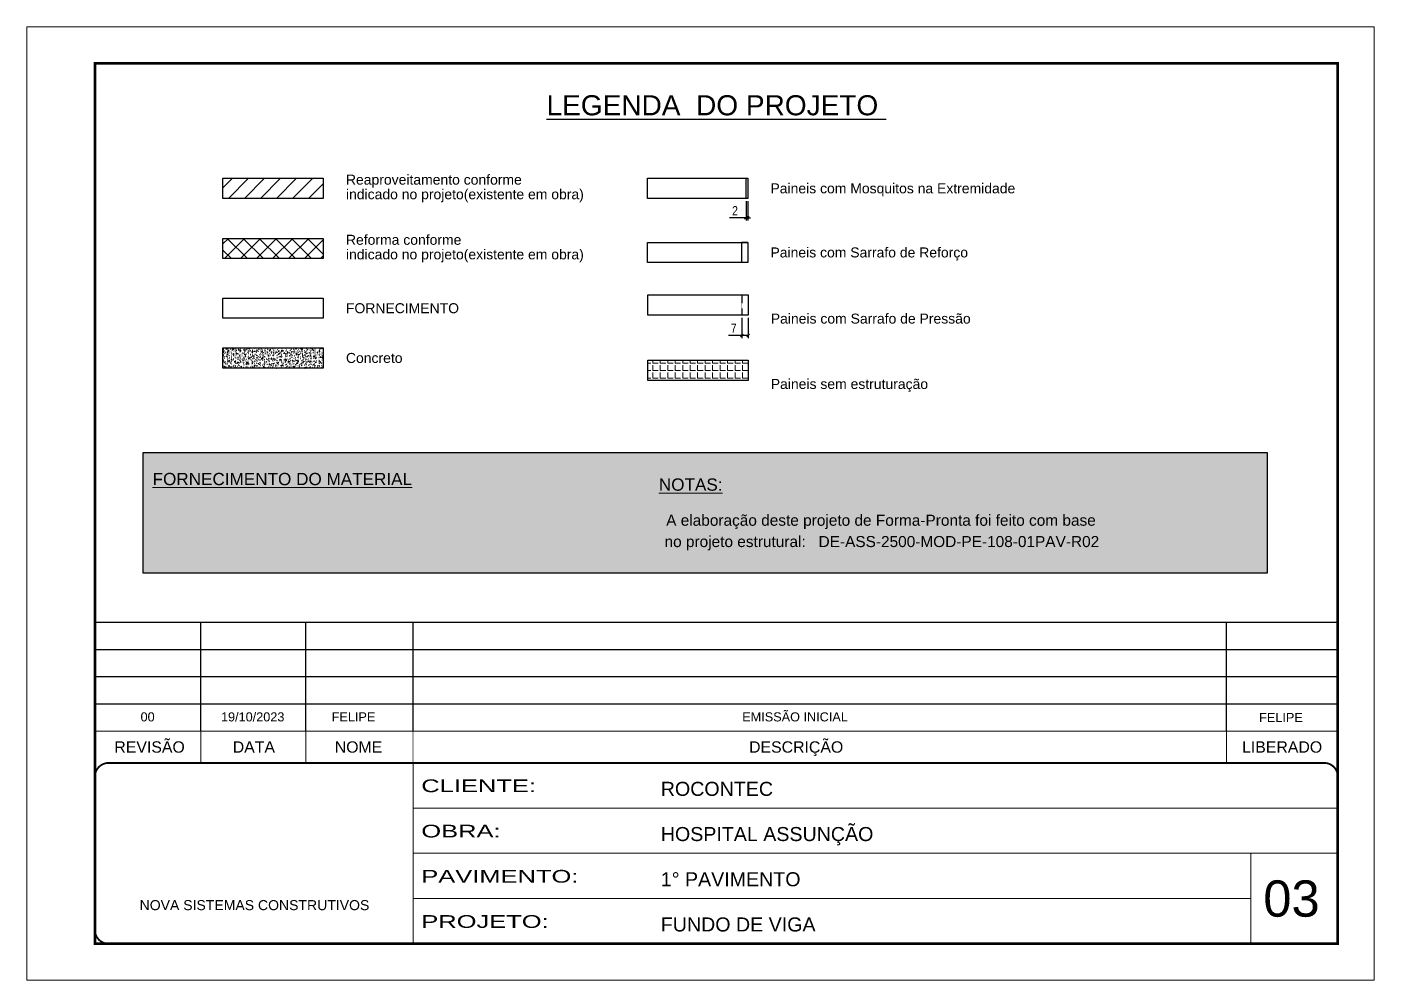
# Model space of a CAD drawing. Extents: x 3090 to 9343, y 762 to 5258.
# Drawn here: x 6260 to 7745, y 4208 to 5258 of the extents above; entities that cross this region are included whole.
import ezdxf
from ezdxf.enums import TextEntityAlignment as Align

# ---------------------------------------------------------------- set-up
doc = ezdxf.new("R2010")
doc.units = 0
for name, pattern in [('CONTINUO', [0]), ('DASHED', [0.75, 0.5, -0.25]), ('HIDDEN', [0.375, 0.25, -0.125])]:
    doc.linetypes.add(name, pattern=pattern)
for name, color, linetype, lineweight in [('CARIMBO', 255, 'Continuous', 9), ('Folhas', 255, 'Continuous', 9), ('Hachura', 251, 'Continuous', 9), ('REAPROVEITAMENTO', 251, 'Continuous', 9), ('SARRAFO DE PRESSAO', 251, 'DASHED', 9)]:
    doc.layers.add(name, color=color, linetype=linetype, lineweight=lineweight)
for name, color, linetype in [('COTA', 241, 'Continuous'), ('Painéis', 200, 'Continuous'), ('SARR_2.2x7', 40, 'Continuous')]:
    doc.layers.add(name, color=color, linetype=linetype)
doc.layers.add('Demarcação 2', color=7, linetype='Continuous', lineweight=9, true_color=0xe0e0e0)
doc.styles.add('ARIAL', font='arial.ttf')
doc.styles.add('COTA TECNICA', font='techl___.ttf', dxfattribs={"height": 10})
doc.styles.add('Tecnologia', font='')
doc.styles.get('Tecnologia').set_extended_font_data('Forgotten Futurist')
doc.dimstyles.new('PAINEL', dxfattribs={"dimtxt": 10, "dimasz": 3, "dimexe": 3, "dimexo": 3, "dimgap": 3, "dimtad": 1, "dimdec": 1, "dimzin": 12, "dimdsep": 46, "dimtxsty": 'COTA TECNICA', "dimblk1": 'OBLIQUE', "dimblk2": 'OBLIQUE', "dimsah": 1, "dimcen": 0.9, "dimclrd": 4, "dimclre": 4, "dimclrt": 240, "dimadec": 1, "dimazin": 3, "dimtfac": 1, "dimtdec": 1, "dimtmove": 0, "dimatfit": 3, "dimfxl": 1, "dimtolj": 1, "dimtzin": 12, "dimarcsym": 0})

# ---------------------------------------------------------------- blocks, each defined once
blk = doc.blocks.new('9999999999')
at = {"color": 30, "linetype": 'CONTINUO'}
for p, q in [((98564.6, 34230.2), (98564.6, 34429.4)), ((98564.6, 34379.6), (99584, 34379.6)), ((98564.6, 34329.8), (99488, 34329.8)), ((99584, 34329.8), (99488, 34329.8)), ((99488, 34329.8), (99488, 34230.2)), ((98564.6, 34280), (99488, 34280))]:
    blk.add_line(p, q, dxfattribs=at)
at = {"color": 30, "linetype": 'CONTINUO', "const_width": 2}
blk.add_lwpolyline([(99584, 34230.2), (99584, 34414.4, 0.414214), (99569, 34429.4), (98229, 34429.4, 0.414214), (98214, 34414.4), (98214, 34245.2, 0.414214), (98229, 34230.2), (99584, 34230.2)], format="xyb", dxfattribs=at)
at = {"layer": 'Folhas'}
blk.add_lwpolyline([(98139, 34190.2), (99624, 34190.2), (99624, 35240.2), (98139, 35240.2)], close=True, dxfattribs=at)
at = {"layer": 'Folhas', "color": 30, "const_width": 3}
blk.add_lwpolyline([(98214, 34230.2), (99584, 34230.2), (99584, 35200.2), (98214, 35200.2)], close=True, dxfattribs=at)
at = {"color": 7, "linetype": 'Continuous', "ltscale": 5, "style": 'ARIAL'}
for s, height, p in [('ROCONTEC', 15.48, (98837.7, 34393.1)), ('HOSPITAL ASSUNÇÃO', 15.483, (98837.7, 34343.3)), ('1° PAVIMENTO', 15.483, (98837.7, 34293.5)), ('NOVA SISTEMAS CONSTRUTIVOS', 11.059, (98263.2, 34267.2)), ('FUNDO DE VIGA', 15.483, (98837.7, 34243.7))]:
    blk.add_text(s, height=height, dxfattribs=at).set_placement(p)
at = {"layer": 'Folhas', "color": 7, "style": 'Tecnologia', "width": 1.5}
for s, p in [('CLIENTE:', (98573.7, 34397.2)), ('OBRA:', (98573.7, 34347.3)), ('PAVIMENTO:', (98573.7, 34297.5)), ('PROJETO:', (98573.7, 34247.7))]:
    blk.add_text(s, height=14, dxfattribs=at).set_placement(p)
blk = doc.blocks.new('_Oblique')
at = {"color": 0, "linetype": 'ByBlock', "lineweight": -2}
blk.add_line((-0.5, -0.5), (0.5, 0.5), dxfattribs=at)
blk = doc.blocks.new('*D5')
at = {"layer": 'COTA', "color": 4, "lineweight": -2, "transparency": 16777216}
for p, q in [((7052.6, 5065.7), (7052.6, 5044.3)), ((7054.6, 5065.7), (7054.6, 5044.3)), ((7052.6, 5047.3), (7034.5, 5047.3)), ((7054.6, 5047.3), (7052.6, 5047.3)), ((7054.6, 5047.3), (7057.6, 5047.3))]:
    blk.add_line(p, q, dxfattribs=at)
at = {"layer": 'Defpoints', "color": 0, "transparency": 16777216}
for p in [(7052.6, 5068.7), (7054.6, 5068.7), (7052.6, 5047.3)]:
    blk.add_point(p, dxfattribs=at)
at = {"layer": 'COTA', "color": 4, "lineweight": -2, "transparency": 16777216, "xscale": 3, "yscale": 3, "zscale": 3}
blk.add_blockref('_Oblique', (7052.6, 5047.3), dxfattribs=at)
at = {"layer": 'COTA', "color": 4, "lineweight": -2, "transparency": 16777216, "xscale": 3, "yscale": 3, "zscale": 3, "rotation": 180}
blk.add_blockref('_Oblique', (7054.6, 5047.3), dxfattribs=at)
at = {"layer": 'COTA', "color": 240, "transparency": 16777216, "insert": (7040.5, 5055.3), "char_height": 10, "attachment_point": 5, "style": 'COTA TECNICA'}
blk.add_mtext('\\A1;2', dxfattribs=at)
blk = doc.blocks.new('*D6')
at = {"layer": 'COTA', "color": 4, "lineweight": -2, "transparency": 16777216}
for p, q in [((7047.9, 4937.3), (7047.9, 4914.8)), ((7054.9, 4937.3), (7054.9, 4914.8)), ((7047.9, 4917.8), (7033.2, 4917.8)), ((7054.9, 4917.8), (7047.9, 4917.8))]:
    blk.add_line(p, q, dxfattribs=at)
at = {"layer": 'Defpoints', "color": 0, "transparency": 16777216}
for p in [(7047.9, 4940.3), (7054.9, 4940.3), (7047.9, 4917.8)]:
    blk.add_point(p, dxfattribs=at)
at = {"layer": 'COTA', "color": 4, "lineweight": -2, "transparency": 16777216, "xscale": 3, "yscale": 3, "zscale": 3, "rotation": 180}
blk.add_blockref('_Oblique', (7047.9, 4917.8), dxfattribs=at)
at = {"layer": 'COTA', "color": 4, "lineweight": -2, "transparency": 16777216, "xscale": 3, "yscale": 3, "zscale": 3}
blk.add_blockref('_Oblique', (7054.9, 4917.8), dxfattribs=at)
at = {"layer": 'COTA', "color": 240, "transparency": 16777216, "insert": (7039.1, 4925.9), "char_height": 10, "attachment_point": 5, "style": 'COTA TECNICA'}
blk.add_mtext('\\A1;7', dxfattribs=at)

msp = doc.modelspace()

# ---------------------------------------------------------------- hatches: boundary and pattern name
at = {"layer": 'COTA', "linetype": 'Continuous', "ltscale": 200}
h = msp.add_hatch(dxfattribs=at)
h.set_pattern_fill('AR-CONC', color=256, scale=0.9)
h.set_pattern_definition([(50, (-97346.717, -29952.427), (6.45534164, -0.56476921), [0.675, -7.425]), (355, (-97346.717, -29952.427), (-1.248762, 6.7697292), [0.54, -5.94]), (100.4514445, (-97346.179, -29952.474), (5.20657962, 6.20495992), [0.57366173, -6.310279]), (46.1842, (-97346.717, -29950.627), (9.605172, -1.4896735), [1.0125, -11.1375]), (96.6356355, (-97345.916, -29950.751), (8.4119575, 8.7670674), [0.8604931, -9.4654238]), (351.184164, (-97346.717, -29950.627), (8.4119575, 8.7670674), [0.81, -8.91]), (21, (-97345.817, -29951.077), (5.37216347, -3.62357002), [0.675, -7.425]), (326, (-97345.817, -29951.077), (2.189838, 6.5263504), [0.54, -5.94]), (71.451445, (-97345.369, -29951.379), (7.5620014, 2.90278038), [0.5736617, -6.310279]), (37.5, (-97346.7168, -29952.4267), (0.1094387, 2.996044684), [0, -5.868, 0, -6.03, 0, -5.9625]), (7.5, (-97346.717, -29952.4267), (2.36762584, 3.54970541), [0, -3.438, 0, -5.733, 0, -2.2725]), (327.5, (-97348.7238, -29952.4267), (4.804401926, -0.202993846), [0, -2.25, 0, -7.02, 0, -9.315]), (317.5, (-97349.624, -29952.4267), (5.24867552, 0.90094484), [0, -2.925, 0, -4.662, 0, -6.615])])
h.paths.add_polyline_path([(6586.6, 4881.9), (6586.6, 4904.16), (6476.03, 4904.16), (6476.03, 4881.9)])
at = {"layer": 'Demarcação 2'}
h = msp.add_hatch(color=8, dxfattribs=at)
h.set_gradient(color1=(112, 112, 112), one_color=1, tint=1, name='SPHERICAL')
h.paths.add_polyline_path([(6388.1, 4788.76), (7627.05, 4788.76), (7627.05, 4655.75), (6388.1, 4655.75)])
at = {"layer": 'Hachura'}
h = msp.add_hatch(dxfattribs=at)
h.set_pattern_fill('ANGLE', color=256, scale=30)
h.set_pattern_definition([(0, (-97346.717, -29952.427), (0, 8.25), [6, -2.25]), (90, (-97346.717, -29952.427), (-8.25, 5e-16), [6, -2.25])])
h.paths.add_polyline_path([(7054.93, 4890.54), (6944.36, 4890.54), (6944.36, 4868.29), (7054.93, 4868.29)])
at = {"layer": 'REAPROVEITAMENTO'}
h = msp.add_hatch(dxfattribs=at)
h.set_pattern_fill('ANSI31', color=256, scale=100, style=0)
h.set_pattern_definition([(45, (7526.308, 8269.786), (-8.838835, 8.838835), [])])
h.paths.add_polyline_path([(6476.03, 5091), (6476.03, 5068.75), (6586.6, 5068.75), (6586.6, 5091)])
h = msp.add_hatch(dxfattribs=at)
h.set_pattern_fill('ANSI37', color=256, scale=100, style=0)
h.set_pattern_definition([(45, (-93379.709, -29747.95), (-8.8388348, 8.8388348), []), (135, (-93379.709, -29747.95), (-8.8388348, -8.8388348), [])])
h.paths.add_polyline_path([(6476.03, 5024.76), (6476.03, 5002.51), (6586.6, 5002.51), (6586.6, 5024.76)])

# ---------------------------------------------------------------- linework, layer by layer
at = {"color": 30}
for p, q in [((6334.93, 4601.92), (7704.93, 4601.92)), ((6451.69, 4481.92), (6451.69, 4601.92)), ((6567.35, 4481.92), (6567.35, 4601.92)), ((6685.51, 4481.92), (6685.51, 4601.92)), ((7582.27, 4481.92), (7582.27, 4601.92)), ((6334.93, 4571.92), (7704.93, 4571.92)), ((6334.93, 4541.92), (7704.93, 4541.92)), ((6334.93, 4511.92), (7704.93, 4511.92))]:
    msp.add_line(p, q, dxfattribs=at)
msp.add_lwpolyline([(6388.1, 4788.76), (7627.05, 4788.76), (7627.05, 4655.75), (6388.1, 4655.75)], close=True, dxfattribs=at)
at = {"color": 30, "const_width": 1}
for points in [[(6334.93, 4481.92), (7704.93, 4481.92)], [(6451.69, 4481.92), (6451.69, 4446.92)], [(6567.35, 4481.92), (6567.35, 4446.92)], [(6685.51, 4481.92), (6685.51, 4446.92)], [(7582.27, 4481.92), (7582.27, 4446.92)]]:
    msp.add_lwpolyline(points, dxfattribs=at)
at = {"layer": 'COTA', "linetype": 'Continuous', "ltscale": 200}
msp.add_lwpolyline([(6476.03, 4904.16), (6586.6, 4904.16), (6586.6, 4881.9), (6476.03, 4881.9)], close=True, dxfattribs=at)
at = {"layer": 'Painéis', "linetype": 'Continuous'}
msp.add_line((7052.57, 5091), (7052.57, 5068.75), dxfattribs=at)
for points in [[(6476.03, 5091), (6586.6, 5091), (6586.6, 5068.75), (6476.03, 5068.75)], [(6944, 5091), (7054.57, 5091), (7054.57, 5068.75), (6944, 5068.75)], [(6476.03, 5024.76), (6586.6, 5024.76), (6586.6, 5002.51), (6476.03, 5002.51)], [(6944, 5020.4), (7054.57, 5020.4), (7054.57, 4998.15), (6944, 4998.15)], [(6944.36, 4962.57), (7054.93, 4962.57), (7054.93, 4940.32), (6944.36, 4940.32)], [(6476.03, 4958.96), (6586.6, 4958.96), (6586.6, 4936.71), (6476.03, 4936.71)], [(6944.36, 4890.54), (7054.93, 4890.54), (7054.93, 4868.29), (6944.36, 4868.29)]]:
    msp.add_lwpolyline(points, close=True, dxfattribs=at)
at = {"layer": 'SARR_2.2x7', "linetype": 'Continuous'}
for p, q in [((7054.57, 5020.4), (7047.57, 5020.4)), ((7054.57, 4998.15), (7047.57, 4998.15))]:
    msp.add_line(p, q, dxfattribs=at)
at = {"layer": 'SARR_2.2x7'}
for p, q in [((7047.57, 5020.4), (7047.57, 4998.15)), ((7054.57, 5020.4), (7054.57, 4998.15))]:
    msp.add_line(p, q, dxfattribs=at)
at = {"layer": 'SARR_2.2x7', "linetype": 'HIDDEN'}
msp.add_line((7047.93, 4962.57), (7047.93, 4940.32), dxfattribs=at)

# ---------------------------------------------------------------- block references
at = {"layer": 'SARRAFO DE PRESSAO', "color": 6, "linetype": 'ByBlock'}
msp.add_blockref('9999999999', (-91879.05, -29982.53), dxfattribs=at)

# ---------------------------------------------------------------- texts
at = {"color": 0, "linetype": 'Continuous', "ltscale": 5, "style": 'ARIAL'}
msp.add_text('%%ULEGENDA  DO PROJETO ', height=22.1184, dxfattribs=at).set_placement((7019.84, 5160.35), align=Align.CENTER)
at = {"style": 'ARIAL'}
for s, p in [('REVISÃO', (6395.11, 4464.42)), ('DATA', (6510.09, 4464.42)), ('NOME', (6625.45, 4464.42)), ('DESCRIÇÃO', (7107.9, 4464.42)), ('LIBERADO', (7643.57, 4464.42))]:
    msp.add_text(s, height=12.5, dxfattribs=at).set_placement(p, align=Align.MIDDLE_CENTER)
at = {"layer": 'CARIMBO', "style": 'ARIAL'}
for s, p in [('Reaproveitamento conforme ', (6611.6, 5089.45)), ('indicado no projeto(existente em obra)', (6611.6, 5073.36)), ('Paineis com Mosquitos na Extremidade', (7079.57, 5079.87)), ('Reforma conforme ', (6611.6, 5023.21)), ('indicado no projeto(existente em obra)', (6611.6, 5007.13)), ('Paineis com Sarrafo de Reforço', (7079.57, 5009.27)), ('FORNECIMENTO', (6611.6, 4947.83)), ('Paineis com Sarrafo de Pressão', (7079.93, 4936.38)), ('Concreto', (6611.6, 4893.03)), ('Paineis sem estruturação', (7079.93, 4864.35))]:
    msp.add_text(s, height=11, dxfattribs=at).set_placement(p, align=Align.MIDDLE_LEFT)
at = {"layer": 'CARIMBO', "color": 5, "style": 'ARIAL'}
for s, height, p in [('%%UFORNECIMENTO DO MATERIAL', 13.5, (6398.45, 4752.89)), ('%%UNOTAS:', 13.5, (6956.53, 4746.77)), ('  A elaboração deste projeto de Forma-Pronta foi feito com base', 12.15, (6955.17, 4708.16)), ('  no projeto estrutural:', 12.15, (6953.35, 4684.68))]:
    msp.add_text(s, height=height, dxfattribs=at).set_placement(p)
at = {"layer": 'CARIMBO', "color": 1, "style": 'ARIAL'}
msp.add_text('DE-ASS-2500-MOD-PE-108-01PAV-R02', height=12.15, dxfattribs=at).set_placement((7132.58, 4684.68))
at = {"layer": 'CARIMBO', "style": 'ARIAL'}
for s, p in [('00', (6385.2, 4492.6)), ('19/10/2023', (6473.84, 4492.6)), ('FELIPE', (6595.88, 4492.6)), ('EMISSÃO INICIAL', (7048.43, 4492.6))]:
    msp.add_text(s, height=10, dxfattribs=at).set_placement(p)
at = {"layer": 'CARIMBO', "color": 7, "style": 'ARIAL'}
msp.add_text('03', height=40, dxfattribs=at).set_placement((7622.84, 4277.48))
at = {"layer": 'CARIMBO', "style": 'ARIAL'}
msp.add_attdef('FELIPE', text='', height=10, dxfattribs=at).set_placement((7642.28, 4496.92), align=Align.MIDDLE_CENTER)

# ---------------------------------------------------------------- dimensions: what is measured, and where the dimension line sits
at = {"layer": 'COTA'}
for base, p1, p2, picture, middle in [((7052.57, 5047.33), (7054.57, 5068.75), (7052.57, 5068.75), '*D5', (7040.51, 5055.33)), ((7047.93, 4917.83), (7054.93, 4940.32), (7047.93, 4940.32), '*D6', (7039.07, 4925.91))]:
    dim = msp.add_linear_dim(base=base, p1=p1, p2=p2, dimstyle='PAINEL', dxfattribs=at)
    dim.commit()
    dim.dimension.update_dxf_attribs({"geometry": picture, "text_midpoint": middle})

doc.saveas('drawing.dxf')
